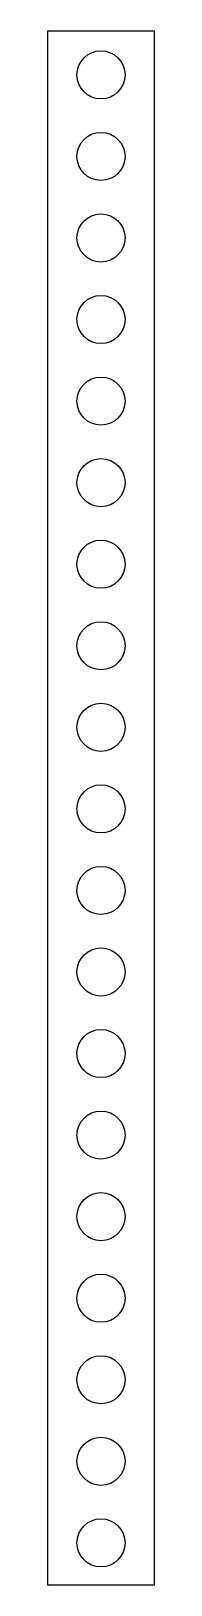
# Model space of a CAD drawing. Header units: millimetres. Extents: x -6 to 6, y -176 to 5.
import ezdxf

# ---------------------------------------------------------------- set-up
doc = ezdxf.new("R2010")
doc.units = ezdxf.units.MM
doc.layers.get('0').update_dxf_attribs({"linetype": 'CONTINUOUS'})

msp = doc.modelspace()

# ---------------------------------------------------------------- linework, layer by layer
msp.add_lwpolyline([(6.25, -176.4), (6.25, 4.6), (-6.25, 4.6), (-6.25, -176.4)], close=True)
for centre in [(0, -0.5), (0, -10), (0, -19.5), (0, -29), (0, -38.5), (0, -48), (0, -57.5), (0, -67), (0, -76.5), (0, -86), (0, -95.5), (0, -105), (0, -114.5), (0, -124), (0, -133.5), (0, -143), (0, -152.5), (0, -162), (0, -171.5)]:
    msp.add_circle(centre, 2.8)

doc.saveas('drawing.dxf')
